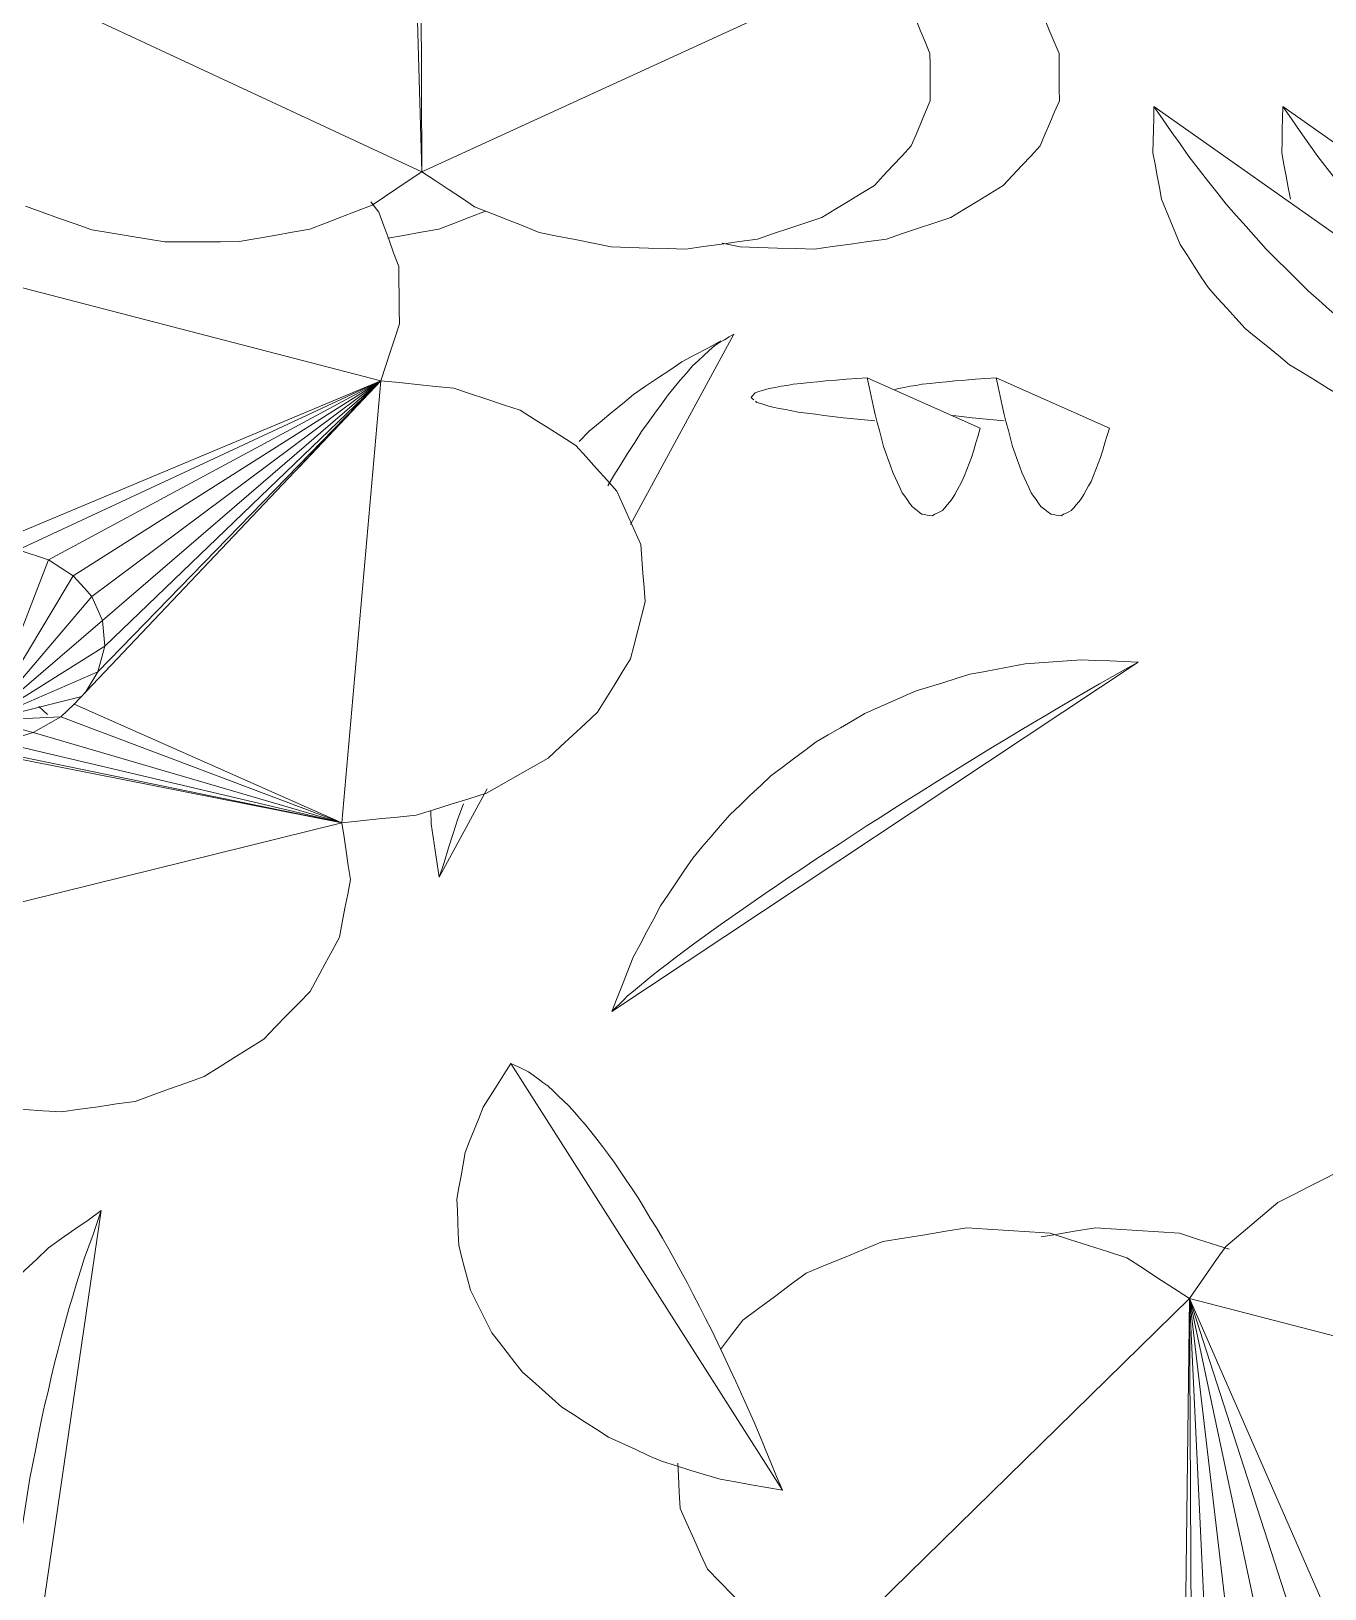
# Model space of a CAD drawing. Header units: metres. Extents: x 10.2 to 20.8, y -0.2 to 6.6.
# Drawn here: x 14.7161 to 14.8006, y 1.6823 to 1.784 of the extents above; entities that cross this region are included whole.
import ezdxf

# ---------------------------------------------------------------- set-up
doc = ezdxf.new("R2010")
doc.units = ezdxf.units.M
doc.layers.add('Importações nas famílias', color=250, linetype='Continuous', lineweight=5)
doc.layers.add('Vegetação', color=7, linetype='Continuous', lineweight=5)

# ---------------------------------------------------------------- blocks, each defined once
blk = doc.blocks.new('Planta_pergolado_12200 - plantas pergolado_skp_Component_17-V2992-Corte 3')
at = {"layer": 'Importações nas famílias'}
for p, q in [((14.76789, 1.67789), (14.79174, 1.70125)), ((14.79174, 1.70125), (14.79144, 1.67499)), ((14.79285, 1.67824), (14.79174, 1.70125)), ((14.79174, 1.70125), (14.7943, 1.67959)), ((14.79174, 1.70125), (14.79612, 1.68063)), ((14.79188, 1.67667), (14.79174, 1.70125)), ((14.8262, 1.69233), (14.79174, 1.70125)), ((14.80038, 1.6815), (14.79174, 1.70125)), ((14.79819, 1.68128), (14.79174, 1.70125))]:
    blk.add_line(p, q, dxfattribs=at)
at = {"layer": 'Importações nas famílias', "flags": 128}
for points in [[(14.79751, 1.70752), (14.79856, 1.70805), (14.7996, 1.70859), (14.80065, 1.70912), (14.80169, 1.70965)], [(14.79412, 1.70465), (14.79497, 1.70537), (14.79582, 1.70609), (14.79666, 1.7068), (14.79751, 1.70752)], [(14.77172, 1.70498), (14.77309, 1.7052), (14.77446, 1.70542), (14.77583, 1.70565), (14.7772, 1.70587)], [(14.7772, 1.70587), (14.77856, 1.70578), (14.77993, 1.70569), (14.7813, 1.7056), (14.78266, 1.70551)], [(14.78266, 1.70551), (14.78391, 1.70511), (14.78516, 1.70472), (14.7864, 1.70432), (14.78765, 1.70392)], [(14.76671, 1.70291), (14.76796, 1.70343), (14.76921, 1.70394), (14.77047, 1.70446), (14.77172, 1.70498)], [(14.79174, 1.70125), (14.79233, 1.7021), (14.79293, 1.70295), (14.79352, 1.7038), (14.79412, 1.70465)], [(14.78765, 1.70392), (14.78867, 1.70325), (14.78969, 1.70259), (14.79071, 1.70192), (14.79174, 1.70125)], [(14.76258, 1.69984), (14.76361, 1.70061), (14.76464, 1.70137), (14.76567, 1.70214), (14.76671, 1.70291)], [(14.76113, 1.69793), (14.76185, 1.69889), (14.76258, 1.69984)], [(14.75848, 1.68754), (14.75843, 1.6886), (14.75838, 1.68967), (14.75834, 1.69049)], [(14.76027, 1.68357), (14.75982, 1.68456), (14.75938, 1.68556), (14.75893, 1.68655), (14.75848, 1.68754)], [(14.7635, 1.68027), (14.76269, 1.68109), (14.76189, 1.68192), (14.76108, 1.68275), (14.76027, 1.68357)]]:
    blk.add_lwpolyline(points, dxfattribs=at)
blk = doc.blocks.new('Planta_pergolado_12200 - plantas pergolado_skp_Component_16-V2993-Corte 3')
blk.add_blockref('Planta_pergolado_12200 - plantas pergolado_skp_Component_17-V2992-Corte 3', (0, 0))
blk = doc.blocks.new('Planta_pergolado_12200 - plantas pergolado_skp_Component_17-V3001-Corte 3')
at = {"layer": 'Importações nas famílias'}
for p, q in [((14.81409, 1.71072), (14.81478, 1.71091)), ((14.83462, 1.69233), (14.82683, 1.69435)), ((14.8322, 1.69131), (14.83462, 1.69233)), ((14.83462, 1.69233), (14.83237, 1.69128)), ((14.83462, 1.69233), (14.83259, 1.69123)), ((14.83462, 1.69233), (14.83282, 1.69118)), ((14.83462, 1.69233), (14.83303, 1.69114)), ((14.83462, 1.69233), (14.83317, 1.69108)), ((14.83462, 1.69233), (14.83325, 1.69101)), ((14.83462, 1.69233), (14.8333, 1.69097)), ((14.83462, 1.69233), (14.83332, 1.69095)), ((14.83462, 1.69233), (14.83446, 1.69049)), ((14.80085, 1.67017), (14.80025, 1.67036)), ((14.80391, 1.67032), (14.80191, 1.67039)), ((14.82953, 1.66396), (14.82841, 1.66418)), ((14.82953, 1.66398), (14.82848, 1.66419)), ((14.82873, 1.66424), (14.82953, 1.66406)), ((14.82393, 1.66144), (14.82964, 1.66285)), ((14.80896, 1.64487), (14.8083, 1.64506))]:
    blk.add_line(p, q, dxfattribs=at)
at = {"layer": 'Importações nas famílias', "flags": 128}
for points in [[(14.81478, 1.71091), (14.816, 1.71099), (14.81721, 1.71106), (14.81842, 1.71113), (14.81963, 1.71121)], [(14.81963, 1.71121), (14.82081, 1.71104), (14.82198, 1.71086), (14.82316, 1.71069), (14.82433, 1.71052)], [(14.82433, 1.71052), (14.82539, 1.71011), (14.82644, 1.70971), (14.8275, 1.7093), (14.82855, 1.7089)], [(14.82855, 1.7089), (14.82942, 1.70829), (14.83029, 1.70767), (14.83115, 1.70706), (14.83202, 1.70645)], [(14.83202, 1.70645), (14.83263, 1.70567), (14.83325, 1.7049), (14.83387, 1.70412), (14.83448, 1.70334)], [(14.78207, 1.70529), (14.78288, 1.70542), (14.78425, 1.70565), (14.78562, 1.70587)], [(14.78562, 1.70587), (14.78699, 1.70578), (14.78835, 1.70569), (14.78972, 1.7056), (14.79109, 1.70551)], [(14.79109, 1.70551), (14.79233, 1.70511), (14.79358, 1.70472), (14.79433, 1.70448)], [(14.83448, 1.70334), (14.83481, 1.70246), (14.83513, 1.70157), (14.83546, 1.70068), (14.83579, 1.69979)], [(14.83579, 1.69979), (14.8358, 1.69885), (14.83581, 1.69791), (14.83582, 1.69697), (14.83583, 1.69603)], [(14.83583, 1.69603), (14.83553, 1.69511), (14.83523, 1.69418), (14.83493, 1.69325), (14.83462, 1.69233)], [(14.83462, 1.69233), (14.83581, 1.69221), (14.837, 1.69208), (14.83819, 1.69196), (14.83938, 1.69184)], [(14.83938, 1.69184), (14.84046, 1.69148), (14.84155, 1.69111), (14.84216, 1.69091)], [(14.84583, 1.68906), (14.84645, 1.68867), (14.84736, 1.6881)], [(14.84736, 1.6881), (14.84803, 1.68735), (14.8487, 1.6866), (14.84937, 1.68586), (14.85004, 1.68511)], [(14.85004, 1.68511), (14.85042, 1.68424), (14.85081, 1.68337)], [(14.84984, 1.67241), (14.8493, 1.67154), (14.84876, 1.67067)], [(14.84876, 1.67067), (14.84796, 1.66992), (14.84716, 1.66918), (14.84636, 1.66843), (14.84556, 1.66768)], [(14.84556, 1.66768), (14.84454, 1.66711), (14.84353, 1.66653), (14.84252, 1.66596), (14.84151, 1.66539)], [(14.84151, 1.66539), (14.84036, 1.66503), (14.83922, 1.66467), (14.83807, 1.66431), (14.83692, 1.66395)], [(14.83692, 1.66395), (14.83571, 1.66382), (14.8345, 1.6637), (14.83329, 1.66358), (14.83208, 1.66345)], [(14.83208, 1.66345), (14.83222, 1.66253), (14.83235, 1.6616), (14.83249, 1.66067), (14.83263, 1.65975)], [(14.83263, 1.65975), (14.83245, 1.65881), (14.83228, 1.65787), (14.8321, 1.65693), (14.83192, 1.65599)], [(14.81737, 1.64509), (14.81616, 1.64492), (14.81496, 1.64475), (14.81376, 1.64457)], [(14.81376, 1.64457), (14.81256, 1.64465), (14.81136, 1.64472), (14.81016, 1.6448), (14.80896, 1.64487)]]:
    blk.add_lwpolyline(points, dxfattribs=at)
blk = doc.blocks.new('Planta_pergolado_12200 - plantas pergolado_skp_Component_16-V3002-Corte 3')
blk.add_blockref('Planta_pergolado_12200 - plantas pergolado_skp_Component_17-V3001-Corte 3', (0, 0))
blk = doc.blocks.new('Planta_pergolado_12200 - plantas pergolado_skp_-V3050-Corte 3')
for name in ['Planta_pergolado_12200 - plantas pergolado_skp_Component_16-V2993-Corte 3', 'Planta_pergolado_12200 - plantas pergolado_skp_Component_16-V3002-Corte 3']:
    blk.add_blockref(name, (0, 0))
blk = doc.blocks.new('Planta_pergolado_12200 - plantas pergolado_skp_-V3106-Corte 3')
blk.add_blockref('Planta_pergolado_12200 - plantas pergolado_skp_-V3050-Corte 3', (0, 0))
blk = doc.blocks.new('Planta_pergolado_12200 - plantas pergolado_skp_Component_12-V2849-Corte 3')
at = {"layer": 'Importações nas famílias'}
blk.add_line((15.03116, 1.34339), (15.01342, 1.37126), dxfattribs=at)
at = {"layer": 'Importações nas famílias', "flags": 128}
for points in [[(15.01342, 1.37126), (15.01297, 1.37055), (15.01252, 1.36984), (15.01207, 1.36913), (15.01162, 1.36842)], [(15.01457, 1.37072), (15.01428, 1.37086), (15.014, 1.37099), (15.01371, 1.37113), (15.01342, 1.37126)], [(15.01584, 1.3698), (15.01552, 1.37003), (15.01521, 1.37026), (15.01489, 1.37049), (15.01457, 1.37072)], [(15.01721, 1.3685), (15.01686, 1.36882), (15.01652, 1.36915), (15.01618, 1.36947), (15.01584, 1.3698)], [(15.01162, 1.36842), (15.01133, 1.36767), (15.01103, 1.36693), (15.01073, 1.36619), (15.01044, 1.36544)], [(15.01865, 1.36683), (15.01829, 1.36725), (15.01793, 1.36766), (15.01757, 1.36808), (15.01721, 1.3685)], [(15.02017, 1.36482), (15.01979, 1.36532), (15.01941, 1.36583), (15.01903, 1.36633), (15.01865, 1.36683)], [(15.01044, 1.36544), (15.0103, 1.36468), (15.01017, 1.36393), (15.01003, 1.36317), (15.0099, 1.36241)], [(15.02173, 1.36249), (15.02134, 1.36307), (15.02095, 1.36365), (15.02056, 1.36424), (15.02017, 1.36482)], [(15.0099, 1.36241), (15.00993, 1.36166), (15.00996, 1.3609), (15.00999, 1.36015), (15.01002, 1.35939)], [(15.02332, 1.35986), (15.02293, 1.36052), (15.02253, 1.36117), (15.02213, 1.36183), (15.02173, 1.36249)], [(15.01002, 1.35939), (15.01021, 1.35866), (15.0104, 1.35792), (15.01059, 1.35719), (15.01078, 1.35645)], [(15.02493, 1.35696), (15.02453, 1.35769), (15.02413, 1.35841), (15.02373, 1.35913), (15.02332, 1.35986)], [(15.01078, 1.35645), (15.01113, 1.35576), (15.01148, 1.35506), (15.01183, 1.35437), (15.01218, 1.35367)], [(15.02654, 1.35383), (15.02614, 1.35461), (15.02574, 1.3554), (15.02533, 1.35618), (15.02493, 1.35696)], [(15.01218, 1.35367), (15.01269, 1.35303), (15.01319, 1.35239), (15.01369, 1.35174), (15.01419, 1.3511)], [(15.02812, 1.3505), (15.02773, 1.35133), (15.02733, 1.35217), (15.02693, 1.353), (15.02654, 1.35383)], [(15.01419, 1.3511), (15.01483, 1.35053), (15.01547, 1.34996), (15.01611, 1.34939), (15.01675, 1.34881)], [(15.02967, 1.34701), (15.02928, 1.34788), (15.02889, 1.34875), (15.02851, 1.34963), (15.02812, 1.3505)], [(15.01675, 1.34881), (15.01751, 1.34833), (15.01827, 1.34784), (15.01903, 1.34735), (15.0198, 1.34686)], [(15.03116, 1.34339), (15.03078, 1.34429), (15.03041, 1.3452), (15.03004, 1.3461), (15.02967, 1.34701)], [(15.0198, 1.34686), (15.02067, 1.34646), (15.02153, 1.34607), (15.0224, 1.34567), (15.02327, 1.34528)], [(15.02327, 1.34528), (15.02423, 1.34499), (15.02518, 1.34469), (15.02613, 1.3444), (15.02709, 1.34411)], [(15.02709, 1.34411), (15.0281, 1.34393), (15.02912, 1.34375), (15.03014, 1.34357), (15.03116, 1.34339)]]:
    blk.add_lwpolyline(points, dxfattribs=at)
blk = doc.blocks.new('Planta_pergolado_12200 - plantas pergolado_skp_Component_12-V2903-Corte 3')
at = {"layer": 'Importações nas famílias'}
blk.add_line((14.54281, 1.16516), (14.54664, 1.19122), dxfattribs=at)
at = {"layer": 'Importações nas famílias', "flags": 128}
for points in [[(14.54664, 1.19122), (14.54578, 1.19061), (14.54492, 1.19001), (14.54405, 1.1894), (14.54319, 1.18879)], [(14.54555, 1.18813), (14.54582, 1.1889), (14.5461, 1.18967), (14.54637, 1.19044), (14.54664, 1.19122)], [(14.54319, 1.18879), (14.54242, 1.18806), (14.54165, 1.18733), (14.54088, 1.1866), (14.54011, 1.18586)], [(14.54452, 1.1848), (14.54478, 1.18563), (14.54503, 1.18646), (14.54529, 1.1873), (14.54555, 1.18813)], [(14.54011, 1.18586), (14.53946, 1.18502), (14.5388, 1.18418), (14.53815, 1.18333), (14.53749, 1.18249)], [(14.54358, 1.18127), (14.54382, 1.18215), (14.54405, 1.18303), (14.54429, 1.18392), (14.54452, 1.1848)], [(14.53749, 1.18249), (14.53697, 1.18156), (14.53644, 1.18062), (14.53592, 1.17969), (14.53539, 1.17876)], [(14.54273, 1.17757), (14.54294, 1.17849), (14.54316, 1.17942), (14.54337, 1.18034), (14.54358, 1.18127)], [(14.53539, 1.17876), (14.53501, 1.17775), (14.53462, 1.17675), (14.53424, 1.17575), (14.53385, 1.17475)], [(14.54198, 1.17375), (14.54217, 1.1747), (14.54236, 1.17566), (14.54254, 1.17661), (14.54273, 1.17757)], [(14.53385, 1.17475), (14.53362, 1.1737), (14.53339, 1.17265), (14.53315, 1.17161), (14.53292, 1.17056)], [(14.54135, 1.16984), (14.54151, 1.17082), (14.54167, 1.1718), (14.54182, 1.17277), (14.54198, 1.17375)], [(14.53292, 1.17056), (14.53284, 1.16949), (14.53276, 1.16842), (14.53269, 1.16736), (14.53261, 1.16629)], [(14.54083, 1.1659), (14.54096, 1.16689), (14.54109, 1.16787), (14.54122, 1.16886), (14.54135, 1.16984)], [(14.53261, 1.16629), (14.53269, 1.16522), (14.53277, 1.16416), (14.53285, 1.1631), (14.53293, 1.16204)], [(14.54043, 1.16197), (14.54053, 1.16295), (14.54063, 1.16394), (14.54073, 1.16492), (14.54083, 1.1659)], [(14.54023, 1.15905), (14.5403, 1.16002), (14.54037, 1.161), (14.54043, 1.16197)]]:
    blk.add_lwpolyline(points, dxfattribs=at)
blk = doc.blocks.new('Planta_pergolado_12200 - plantas pergolado_skp_Component_12-V2828-Corte 3')
at = {"layer": 'Importações nas famílias'}
blk.add_line((15.06282, 1.26607), (15.02844, 1.24325), dxfattribs=at)
at = {"layer": 'Importações nas famílias', "flags": 128}
for points in [[(15.05543, 1.26595), (15.05453, 1.26578), (15.05362, 1.26561), (15.05272, 1.26544), (15.05182, 1.26527)], [(15.05911, 1.26622), (15.05819, 1.26615), (15.05727, 1.26608), (15.05635, 1.26602), (15.05543, 1.26595)], [(15.06282, 1.26607), (15.06189, 1.26611), (15.06096, 1.26615), (15.06004, 1.26618), (15.05911, 1.26622)], [(15.05946, 1.26416), (15.0603, 1.26464), (15.06114, 1.26512), (15.06198, 1.2656), (15.06282, 1.26607)], [(15.05182, 1.26527), (15.05094, 1.26499), (15.05007, 1.26472), (15.04919, 1.26445), (15.04832, 1.26418)], [(15.04832, 1.26418), (15.04748, 1.26381), (15.04664, 1.26344), (15.0458, 1.26307), (15.04496, 1.2627)], [(15.05592, 1.26208), (15.05681, 1.2626), (15.05769, 1.26312), (15.05858, 1.26364), (15.05946, 1.26416)], [(15.04496, 1.2627), (15.04417, 1.26224), (15.04338, 1.26177), (15.04258, 1.26131), (15.04179, 1.26085)], [(15.05229, 1.25989), (15.0532, 1.26044), (15.0541, 1.26098), (15.05501, 1.26153), (15.05592, 1.26208)], [(15.04179, 1.26085), (15.04105, 1.26029), (15.04032, 1.25974), (15.03958, 1.25919), (15.03884, 1.25864)], [(15.04864, 1.25762), (15.04955, 1.25819), (15.05046, 1.25875), (15.05137, 1.25932), (15.05229, 1.25989)], [(15.03884, 1.25864), (15.03817, 1.258), (15.03749, 1.25737), (15.03682, 1.25673), (15.03615, 1.2561)], [(15.04506, 1.25535), (15.04596, 1.25591), (15.04685, 1.25648), (15.04774, 1.25705), (15.04864, 1.25762)], [(15.03615, 1.2561), (15.03554, 1.25539), (15.03494, 1.25468), (15.03433, 1.25397), (15.03373, 1.25326)], [(15.04164, 1.25311), (15.0425, 1.25367), (15.04335, 1.25423), (15.04421, 1.25479), (15.04506, 1.25535)], [(15.03373, 1.25326), (15.0332, 1.25248), (15.03268, 1.2517), (15.03215, 1.25092), (15.03163, 1.25014)], [(15.03846, 1.25096), (15.03926, 1.2515), (15.04005, 1.25204), (15.04085, 1.25257), (15.04164, 1.25311)], [(15.03559, 1.24896), (15.03631, 1.24946), (15.03703, 1.24996), (15.03775, 1.25046), (15.03846, 1.25096)], [(15.03163, 1.25014), (15.03118, 1.24931), (15.03074, 1.24847), (15.0303, 1.24763), (15.02985, 1.24679)], [(15.0331, 1.24715), (15.03372, 1.2476), (15.03435, 1.24805), (15.03497, 1.24851), (15.03559, 1.24896)], [(15.02985, 1.24679), (15.0295, 1.24591), (15.02915, 1.24502), (15.02879, 1.24413), (15.02844, 1.24325)], [(15.03105, 1.24557), (15.03156, 1.24596), (15.03208, 1.24636), (15.03259, 1.24675), (15.0331, 1.24715)], [(15.02948, 1.24426), (15.02987, 1.24458), (15.03026, 1.24491), (15.03066, 1.24524), (15.03105, 1.24557)], [(15.02844, 1.24325), (15.0287, 1.2435), (15.02896, 1.24375), (15.02922, 1.244), (15.02948, 1.24426)]]:
    blk.add_lwpolyline(points, dxfattribs=at)
blk = doc.blocks.new('Planta_pergolado_12200 - plantas pergolado_skp_Component_12-V2719-Corte 3')
at = {"layer": 'Importações nas famílias', "flags": 128}
blk.add_lwpolyline([(14.7576, 0.77096), (14.75789, 0.7707), (14.75817, 0.77043)], dxfattribs=at)
blk = doc.blocks.new('Planta_pergolado_12200 - plantas pergolado_skp_Component_12-V2850-Corte 3')
at = {"layer": 'Importações nas famílias'}
for p, q in [((15.02799, 1.4189), (15.02124, 1.40646)), ((15.01854, 1.41255), (15.01789, 1.41188)), ((15.01976, 1.40899), (15.02015, 1.40967)), ((15.01188, 1.38921), (15.00875, 1.38344)), ((15.00819, 1.38778), (15.00822, 1.38691)), ((15.00996, 1.38724), (15.01032, 1.38822))]:
    blk.add_line(p, q, dxfattribs=at)
at = {"layer": 'Importações nas famílias', "flags": 128}
for points in [[(15.02714, 1.41845), (15.02629, 1.41799), (15.02544, 1.41754), (15.02459, 1.41708)], [(15.02529, 1.41683), (15.02566, 1.41716), (15.02602, 1.41749), (15.02638, 1.41783), (15.02674, 1.41816)], [(15.02674, 1.41816), (15.02705, 1.41835), (15.02737, 1.41853), (15.02768, 1.41872), (15.02799, 1.4189)], [(15.02459, 1.41708), (15.0238, 1.41655), (15.02301, 1.41602), (15.02222, 1.41549), (15.02143, 1.41495)], [(15.02369, 1.41494), (15.02409, 1.41541), (15.02449, 1.41588), (15.02489, 1.41635), (15.02529, 1.41683)], [(15.02143, 1.41495), (15.02071, 1.41435), (15.01998, 1.41375), (15.01926, 1.41315), (15.01854, 1.41255)], [(15.02196, 1.41253), (15.02239, 1.41313), (15.02282, 1.41373), (15.02326, 1.41433), (15.02369, 1.41494)], [(15.02015, 1.40967), (15.0206, 1.41039), (15.02105, 1.4111), (15.02151, 1.41182), (15.02196, 1.41253)], [(15.00822, 1.38691), (15.00836, 1.38604), (15.00849, 1.38518), (15.00862, 1.38431), (15.00875, 1.38344)], [(15.00875, 1.38344), (15.00906, 1.38439), (15.00936, 1.38534), (15.00966, 1.38629), (15.00996, 1.38724)]]:
    blk.add_lwpolyline(points, dxfattribs=at)
blk = doc.blocks.new('Planta_pergolado_12200 - plantas pergolado_skp_Component_17-V3320-Corte 3')
at = {"layer": 'Importações nas famílias'}
for p, q in [((14.73828, 1.77287), (14.73881, 1.77221)), ((14.6915, 1.7574), (14.70448, 1.77012)), ((14.70448, 1.77012), (14.70419, 1.74386)), ((14.7056, 1.74711), (14.70448, 1.77012)), ((14.70448, 1.77012), (14.70705, 1.74846)), ((14.70448, 1.77012), (14.70887, 1.74949)), ((14.70462, 1.74554), (14.70448, 1.77012)), ((14.73895, 1.76119), (14.70448, 1.77012)), ((14.71312, 1.75037), (14.70448, 1.77012)), ((14.71094, 1.75014), (14.70448, 1.77012)), ((14.71312, 1.75037), (14.73895, 1.76119)), ((14.73895, 1.76119), (14.71527, 1.75014)), ((14.73895, 1.76119), (14.71723, 1.74949)), ((14.73895, 1.76119), (14.71886, 1.74846)), ((14.73895, 1.76119), (14.71892, 1.74006)), ((14.73895, 1.76119), (14.72007, 1.74711)), ((14.73895, 1.76119), (14.72047, 1.74217)), ((14.73895, 1.76119), (14.72077, 1.74554)), ((14.73895, 1.76119), (14.72091, 1.74386)), ((14.73895, 1.76119), (14.73362, 1.75555)), ((14.73895, 1.76119), (14.7364, 1.73232)), ((14.71052, 1.75001), (14.70887, 1.74949)), ((14.71052, 1.75001), (14.71094, 1.75014)), ((14.71094, 1.75014), (14.71312, 1.75037)), ((14.71094, 1.75014), (14.71319, 1.73902)), ((14.71319, 1.73902), (14.71312, 1.75037)), ((14.71312, 1.75037), (14.71527, 1.75014)), ((14.71319, 1.73902), (14.71527, 1.75014)), ((14.71527, 1.75014), (14.71723, 1.74949)), ((14.70887, 1.74949), (14.70705, 1.74846)), ((14.71319, 1.73902), (14.70887, 1.74949)), ((14.71319, 1.73902), (14.71723, 1.74949)), ((14.71723, 1.74949), (14.71886, 1.74846)), ((14.70705, 1.74846), (14.7056, 1.74711)), ((14.71319, 1.73902), (14.70705, 1.74846)), ((14.71886, 1.74846), (14.71319, 1.73902)), ((14.71886, 1.74846), (14.71959, 1.74765)), ((14.7056, 1.74711), (14.70462, 1.74554)), ((14.71319, 1.73902), (14.7056, 1.74711)), ((14.71319, 1.73902), (14.72007, 1.74711)), ((14.71959, 1.74765), (14.72007, 1.74711)), ((14.72007, 1.74711), (14.72077, 1.74554)), ((14.70419, 1.74386), (14.6872, 1.74595)), ((14.70944, 1.7377), (14.68634, 1.74496)), ((14.70623, 1.73925), (14.68645, 1.74505)), ((14.70502, 1.7406), (14.68668, 1.74523)), ((14.70433, 1.74217), (14.68708, 1.74551)), ((14.70462, 1.74554), (14.70419, 1.74386)), ((14.71319, 1.73902), (14.70462, 1.74554)), ((14.72077, 1.74554), (14.71319, 1.73902)), ((14.72077, 1.74554), (14.72091, 1.74386)), ((14.71319, 1.73902), (14.70419, 1.74386)), ((14.70433, 1.74217), (14.70419, 1.74386)), ((14.72091, 1.74386), (14.71319, 1.73902)), ((14.72091, 1.74386), (14.72047, 1.74217)), ((14.71319, 1.73902), (14.70433, 1.74217)), ((14.70502, 1.7406), (14.70433, 1.74217)), ((14.71319, 1.73902), (14.72047, 1.74217)), ((14.72047, 1.74217), (14.71963, 1.74081)), ((14.71319, 1.73902), (14.70502, 1.7406)), ((14.70623, 1.73925), (14.70502, 1.7406)), ((14.71941, 1.74058), (14.71319, 1.73902)), ((14.71892, 1.74006), (14.71805, 1.73925)), ((14.71892, 1.74006), (14.7364, 1.73232)), ((14.71319, 1.73902), (14.70623, 1.73925)), ((14.70787, 1.73822), (14.70623, 1.73925)), ((14.71319, 1.73902), (14.70787, 1.73822)), ((14.71319, 1.73902), (14.70983, 1.73757)), ((14.71319, 1.73902), (14.71197, 1.73735)), ((14.71319, 1.73902), (14.71805, 1.73925)), ((14.71319, 1.73902), (14.71416, 1.73757)), ((14.71319, 1.73902), (14.71623, 1.73822)), ((14.71805, 1.73925), (14.71623, 1.73822)), ((14.71805, 1.73925), (14.7364, 1.73232)), ((14.70036, 1.7234), (14.70944, 1.7377)), ((14.70944, 1.7377), (14.70787, 1.73822)), ((14.70983, 1.73757), (14.70944, 1.7377)), ((14.71623, 1.73822), (14.71416, 1.73757)), ((14.71623, 1.73822), (14.7364, 1.73232)), ((14.70983, 1.73757), (14.70036, 1.7234)), ((14.71197, 1.73735), (14.70983, 1.73757)), ((14.7364, 1.73232), (14.70983, 1.73757)), ((14.71416, 1.73757), (14.71197, 1.73735)), ((14.7364, 1.73232), (14.71197, 1.73735)), ((14.71416, 1.73757), (14.7364, 1.73232)), ((14.69312, 1.73197), (14.70036, 1.7234)), ((14.70036, 1.7234), (14.7364, 1.73232))]:
    blk.add_line(p, q, dxfattribs=at)
at = {"layer": 'Importações nas famílias', "flags": 128}
for points in [[(14.70687, 1.77352), (14.70771, 1.77423), (14.70856, 1.77495), (14.70941, 1.77567), (14.71026, 1.77638)], [(14.69268, 1.77455), (14.69404, 1.77446), (14.69541, 1.77437)], [(14.69541, 1.77437), (14.69666, 1.77398), (14.6979, 1.77358), (14.69915, 1.77318), (14.7004, 1.77279)], [(14.70448, 1.77012), (14.70508, 1.77097), (14.70567, 1.77182), (14.70627, 1.77267), (14.70687, 1.77352)], [(14.7004, 1.77279), (14.70142, 1.77212), (14.70244, 1.77145), (14.70346, 1.77078), (14.70448, 1.77012)], [(14.73881, 1.77221), (14.73913, 1.77132), (14.73946, 1.77043), (14.73978, 1.76955), (14.74011, 1.76866)], [(14.74011, 1.76866), (14.74012, 1.76772), (14.74013, 1.76678), (14.74014, 1.76584), (14.74016, 1.7649)], [(14.74016, 1.7649), (14.73985, 1.76397), (14.73955, 1.76305), (14.73925, 1.76212), (14.73895, 1.76119)], [(14.73895, 1.76119), (14.74014, 1.76107), (14.74132, 1.76095), (14.74251, 1.76082), (14.7437, 1.7607)], [(14.7437, 1.7607), (14.74479, 1.76034), (14.74587, 1.75998), (14.74696, 1.75962), (14.74804, 1.75926)], [(14.74804, 1.75926), (14.74895, 1.75869), (14.74986, 1.75811), (14.75077, 1.75754), (14.75168, 1.75697)], [(14.75168, 1.75697), (14.75235, 1.75622), (14.75302, 1.75547), (14.75369, 1.75472), (14.75436, 1.75398)], [(14.75436, 1.75398), (14.75475, 1.7531), (14.75513, 1.75223), (14.75552, 1.75136), (14.75591, 1.75049)], [(14.75591, 1.75049), (14.75598, 1.74956), (14.75606, 1.74863), (14.75613, 1.74769), (14.75621, 1.74676)], [(14.75621, 1.74676), (14.75597, 1.74582), (14.75573, 1.74489), (14.75549, 1.74395), (14.75525, 1.74302)], [(14.75525, 1.74302), (14.75471, 1.74215), (14.75417, 1.74128), (14.75363, 1.74041), (14.75309, 1.73954)], [(14.75309, 1.73954), (14.75229, 1.73879), (14.75148, 1.73804), (14.75068, 1.7373), (14.74988, 1.73655)], [(14.74988, 1.73655), (14.74887, 1.73597), (14.74786, 1.7354), (14.74685, 1.73483), (14.74584, 1.73425)], [(14.67193, 1.73357), (14.67205, 1.73451), (14.67216, 1.73545)], [(14.67274, 1.7299), (14.67254, 1.73082), (14.67234, 1.73174), (14.67213, 1.73265), (14.67193, 1.73357)], [(14.74584, 1.73425), (14.74469, 1.73389), (14.74354, 1.73353), (14.74239, 1.73317), (14.74124, 1.73281)], [(14.74124, 1.73281), (14.74003, 1.73269), (14.73882, 1.73257), (14.73761, 1.73244), (14.7364, 1.73232)], [(14.7364, 1.73232), (14.73654, 1.73139), (14.73668, 1.73047), (14.73682, 1.72954), (14.73696, 1.72861)], [(14.67476, 1.72659), (14.67425, 1.72742), (14.67375, 1.72825), (14.67324, 1.72907), (14.67274, 1.7299)], [(14.73696, 1.72861), (14.73678, 1.72767), (14.7366, 1.72674), (14.73642, 1.7258), (14.73624, 1.72486)], [(14.67784, 1.72386), (14.67707, 1.72454), (14.6763, 1.72522), (14.67553, 1.72591), (14.67476, 1.72659)], [(14.73624, 1.72486), (14.73576, 1.72397), (14.73528, 1.72308), (14.7348, 1.72219), (14.73432, 1.7213)], [(14.6818, 1.72189), (14.68081, 1.72238), (14.67982, 1.72287), (14.67883, 1.72336), (14.67784, 1.72386)], [(14.70036, 1.7234), (14.69926, 1.72295), (14.69816, 1.7225)], [(14.70214, 1.72), (14.7017, 1.72085), (14.70125, 1.7217), (14.70081, 1.72255), (14.70036, 1.7234)], [(14.68634, 1.72082), (14.6852, 1.72108), (14.68407, 1.72135), (14.68293, 1.72162), (14.6818, 1.72189)], [(14.69117, 1.72072), (14.68996, 1.72074), (14.68875, 1.72077), (14.68755, 1.72079), (14.68634, 1.72082)], [(14.73432, 1.7213), (14.73356, 1.72053), (14.73281, 1.71975), (14.73205, 1.71897), (14.7313, 1.7182)], [(14.70503, 1.71713), (14.70431, 1.71785), (14.70359, 1.71856), (14.70287, 1.71928), (14.70214, 1.72)], [(14.7313, 1.7182), (14.73033, 1.71759), (14.72935, 1.71697), (14.72838, 1.71636), (14.72741, 1.71575)], [(14.70883, 1.71499), (14.70788, 1.71553), (14.70693, 1.71606), (14.70598, 1.7166), (14.70503, 1.71713)], [(14.72741, 1.71575), (14.72628, 1.71534), (14.72515, 1.71494), (14.72402, 1.71453), (14.7229, 1.71413)], [(14.71328, 1.71374), (14.71217, 1.71405), (14.71106, 1.71437), (14.70994, 1.71468), (14.70883, 1.71499)], [(14.71808, 1.71344), (14.71688, 1.71351), (14.71568, 1.71359), (14.71448, 1.71366), (14.71328, 1.71374)], [(14.7229, 1.71413), (14.72169, 1.71396), (14.72049, 1.71378), (14.71928, 1.71361), (14.71808, 1.71344)]]:
    blk.add_lwpolyline(points, dxfattribs=at)
blk = doc.blocks.new('Planta_pergolado_12200 - plantas pergolado_skp_Component_16-V3321-Corte 3')
for name, p in [('Planta_pergolado_12200 - plantas pergolado_skp_Component_17-V3320-Corte 3', (0, 0)), ('Planta_pergolado_12200 - plantas pergolado_skp_Component_12-V2850-Corte 3', (-0.26599, 0.34534)), ('Planta_pergolado_12200 - plantas pergolado_skp_Component_12-V2828-Corte 3', (-0.27442, 0.47675)), ('Planta_pergolado_12200 - plantas pergolado_skp_Component_12-V2719-Corte 3', (-0.041, 0.96896)), ('Planta_pergolado_12200 - plantas pergolado_skp_Component_12-V2849-Corte 3', (-0.26599, 0.34534)), ('Planta_pergolado_12200 - plantas pergolado_skp_Component_12-V2903-Corte 3', (0.17405, 0.51577))]:
    blk.add_blockref(name, p)
blk = doc.blocks.new('Planta_pergolado_12200 - plantas pergolado_skp_-V3374-Corte 3')
blk.add_blockref('Planta_pergolado_12200 - plantas pergolado_skp_Component_16-V3321-Corte 3', (0, 0))
blk = doc.blocks.new('Planta_pergolado_12200 - plantas pergolado_skp_-V3437-Corte 3')
blk.add_blockref('Planta_pergolado_12200 - plantas pergolado_skp_-V3374-Corte 3', (0, 0))
blk = doc.blocks.new('Planta_pergolado_12200 - plantas pergolado_skp_Component_12-V3664-Corte 3')
at = {"layer": 'Importações nas famílias'}
blk.add_line((15.09183, 2.07148), (15.05915, 2.09459), dxfattribs=at)
at = {"layer": 'Importações nas famílias', "flags": 128}
for points in [[(15.05915, 2.09459), (15.05913, 2.09383), (15.05911, 2.09307), (15.05909, 2.09232), (15.05907, 2.09156)], [(15.06142, 2.09132), (15.06085, 2.09214), (15.06028, 2.09295), (15.05971, 2.09377), (15.05915, 2.09459)], [(15.05907, 2.09156), (15.05922, 2.09081), (15.05936, 2.09005), (15.0595, 2.08929), (15.05965, 2.08853)], [(15.06387, 2.08821), (15.06326, 2.08899), (15.06264, 2.08976), (15.06203, 2.09054), (15.06142, 2.09132)], [(15.05965, 2.08853), (15.05995, 2.08779), (15.06026, 2.08705), (15.06056, 2.08631), (15.06087, 2.08556)], [(15.06648, 2.08527), (15.06582, 2.08601), (15.06517, 2.08674), (15.06452, 2.08747), (15.06387, 2.08821)], [(15.06087, 2.08556), (15.06133, 2.08485), (15.06178, 2.08415), (15.06224, 2.08344), (15.0627, 2.08273)], [(15.06921, 2.08255), (15.06853, 2.08323), (15.06784, 2.08391), (15.06716, 2.08459), (15.06648, 2.08527)], [(15.0627, 2.08273), (15.0633, 2.08207), (15.0639, 2.08141), (15.0645, 2.08075), (15.0651, 2.08009)], [(15.07204, 2.08008), (15.07133, 2.08069), (15.07062, 2.08131), (15.06992, 2.08193), (15.06921, 2.08255)], [(15.0651, 2.08009), (15.06583, 2.0795), (15.06656, 2.0789), (15.06729, 2.07831), (15.06801, 2.07772)], [(15.07493, 2.07787), (15.07421, 2.07842), (15.07348, 2.07897), (15.07276, 2.07952), (15.07204, 2.08008)], [(15.06801, 2.07772), (15.06885, 2.0772), (15.06969, 2.07669), (15.07053, 2.07617), (15.07137, 2.07566)], [(15.07785, 2.07596), (15.07712, 2.07644), (15.07639, 2.07692), (15.07566, 2.07739), (15.07493, 2.07787)], [(15.07137, 2.07566), (15.07231, 2.07523), (15.07324, 2.07481), (15.07417, 2.07439), (15.0751, 2.07396)], [(15.08078, 2.07437), (15.08005, 2.07477), (15.07932, 2.07517), (15.07858, 2.07557), (15.07785, 2.07596)], [(15.08367, 2.07312), (15.08295, 2.07343), (15.08222, 2.07375), (15.0815, 2.07406), (15.08078, 2.07437)], [(15.0751, 2.07396), (15.0761, 2.07364), (15.0771, 2.07332), (15.0781, 2.07299), (15.0791, 2.07267)], [(15.0791, 2.07267), (15.08015, 2.07246), (15.0812, 2.07224), (15.08224, 2.07203), (15.08329, 2.07182)], [(15.08649, 2.07221), (15.08579, 2.07244), (15.08508, 2.07266), (15.08437, 2.07289), (15.08367, 2.07312)], [(15.08329, 2.07182), (15.08436, 2.07172), (15.08543, 2.07162), (15.0865, 2.07152), (15.08757, 2.07142)], [(15.08922, 2.07166), (15.08854, 2.0718), (15.08786, 2.07194), (15.08718, 2.07207), (15.08649, 2.07221)], [(15.08757, 2.07142), (15.08863, 2.07143), (15.0897, 2.07145), (15.09076, 2.07147), (15.09183, 2.07148)], [(15.09183, 2.07148), (15.09118, 2.07153), (15.09052, 2.07157), (15.08987, 2.07162), (15.08922, 2.07166)]]:
    blk.add_lwpolyline(points, dxfattribs=at)
blk = doc.blocks.new('Planta_pergolado_12200 - plantas pergolado_skp_Component_12-V3571-Corte 3')
at = {"layer": 'Importações nas famílias'}
for p, q in [((14.59935, 2.03457), (14.59196, 2.03786)), ((14.58467, 2.03633), (14.58476, 2.03625))]:
    blk.add_line(p, q, dxfattribs=at)
at = {"layer": 'Importações nas famílias', "flags": 128}
for points in [[(14.59196, 2.03786), (14.59129, 2.03781), (14.59061, 2.03776), (14.58994, 2.03771), (14.58927, 2.03766)], [(14.59248, 2.03545), (14.59235, 2.03605), (14.59222, 2.03666), (14.59209, 2.03726), (14.59196, 2.03786)], [(14.58465, 2.03687), (14.58458, 2.0368), (14.58451, 2.03672), (14.58444, 2.03664), (14.58438, 2.03657)], [(14.58557, 2.03716), (14.58534, 2.03709), (14.58511, 2.03702), (14.58488, 2.03695), (14.58465, 2.03687)], [(14.58712, 2.03743), (14.58674, 2.03736), (14.58635, 2.0373), (14.58596, 2.03723), (14.58557, 2.03716)], [(14.58927, 2.03766), (14.58873, 2.0376), (14.5882, 2.03755), (14.58766, 2.03749), (14.58712, 2.03743)], [(14.58438, 2.03657), (14.58447, 2.03649), (14.58457, 2.03641)], [(14.58476, 2.03625), (14.58502, 2.03617), (14.58528, 2.03609), (14.58554, 2.03601), (14.5858, 2.03594)], [(14.5858, 2.03594), (14.58621, 2.03586), (14.58663, 2.03578), (14.58704, 2.0357), (14.58745, 2.03562)], [(14.58745, 2.03562), (14.58802, 2.03555), (14.58858, 2.03547), (14.58914, 2.0354), (14.5897, 2.03532)], [(14.5897, 2.03532), (14.59039, 2.03525), (14.59109, 2.03518), (14.59178, 2.03511), (14.59247, 2.03504)], [(14.59303, 2.03337), (14.59289, 2.03389), (14.59276, 2.03441), (14.59262, 2.03493), (14.59248, 2.03545)], [(14.59935, 2.03457), (14.59921, 2.03409), (14.59906, 2.03361), (14.59892, 2.03312), (14.59877, 2.03264)], [(14.59363, 2.03167), (14.59348, 2.0321), (14.59333, 2.03252), (14.59318, 2.03295), (14.59303, 2.03337)], [(14.59877, 2.03264), (14.59862, 2.03226), (14.59846, 2.03187), (14.59831, 2.03148), (14.59815, 2.03109)], [(14.59425, 2.03035), (14.59409, 2.03068), (14.59394, 2.03101), (14.59378, 2.03134), (14.59363, 2.03167)], [(14.59815, 2.03109), (14.598, 2.0308), (14.59784, 2.03051), (14.59768, 2.03023), (14.59752, 2.02994)], [(14.59489, 2.02944), (14.59473, 2.02967), (14.59457, 2.0299), (14.59441, 2.03012), (14.59425, 2.03035)], [(14.59752, 2.02994), (14.59735, 2.02975), (14.59719, 2.02956), (14.59703, 2.02937), (14.59687, 2.02919)], [(14.59554, 2.02894), (14.59538, 2.02906), (14.59522, 2.02919), (14.59505, 2.02931), (14.59489, 2.02944)], [(14.5962, 2.02885), (14.59604, 2.02887), (14.59587, 2.02889), (14.59571, 2.02892), (14.59554, 2.02894)], [(14.59687, 2.02919), (14.5967, 2.0291), (14.59653, 2.02902), (14.59637, 2.02894), (14.5962, 2.02885)]]:
    blk.add_lwpolyline(points, dxfattribs=at)
blk = doc.blocks.new('Planta_pergolado_12200 - plantas pergolado_skp_Component_17-V3773-Corte 3')
at = {"layer": 'Importações nas famílias'}
for p, q in [((14.74161, 1.77484), (14.74111, 1.79323)), ((14.74155, 1.7932), (14.74161, 1.77484)), ((14.71083, 1.78919), (14.74161, 1.77484)), ((14.74161, 1.77484), (14.77108, 1.78835))]:
    blk.add_line(p, q, dxfattribs=at)
at = {"layer": 'Importações nas famílias', "flags": 128}
for points in [[(14.77353, 1.7856), (14.77385, 1.78484), (14.77417, 1.78409), (14.77448, 1.78333), (14.7748, 1.78257)], [(14.7748, 1.78257), (14.77481, 1.7818), (14.77481, 1.78103), (14.77482, 1.78026), (14.77482, 1.77948)], [(14.77482, 1.77948), (14.77451, 1.77875), (14.7742, 1.77801), (14.77389, 1.77727), (14.77358, 1.77654)], [(14.77358, 1.77654), (14.77298, 1.77589), (14.77237, 1.77524), (14.77177, 1.77459), (14.77117, 1.77394)], [(14.74161, 1.77484), (14.7408, 1.7743), (14.73999, 1.77375), (14.73918, 1.7732), (14.73837, 1.77265)], [(14.74506, 1.77255), (14.7442, 1.77313), (14.74334, 1.7737), (14.74248, 1.77427), (14.74161, 1.77484)], [(14.77117, 1.77394), (14.77031, 1.77342), (14.76945, 1.7729), (14.7686, 1.77238), (14.76774, 1.77186)], [(14.72007, 1.77105), (14.71899, 1.77144), (14.7179, 1.77182), (14.71682, 1.77221), (14.71573, 1.77259)], [(14.73837, 1.77265), (14.73736, 1.77226), (14.73634, 1.77187), (14.73532, 1.77148), (14.73431, 1.77109)], [(14.74928, 1.77088), (14.74823, 1.7713), (14.74717, 1.77172), (14.74612, 1.77214), (14.74506, 1.77255)], [(14.76774, 1.77186), (14.76669, 1.7715), (14.76564, 1.77115), (14.76459, 1.7708), (14.76354, 1.77044)], [(14.72483, 1.77027), (14.72364, 1.77046), (14.72245, 1.77066), (14.72126, 1.77086), (14.72007, 1.77105)], [(14.72969, 1.77028), (14.72847, 1.77027), (14.72726, 1.77027), (14.72605, 1.77027), (14.72483, 1.77027)], [(14.73431, 1.77109), (14.73315, 1.77089), (14.732, 1.77068), (14.73084, 1.77048), (14.72969, 1.77028)], [(14.75399, 1.76994), (14.75281, 1.77017), (14.75163, 1.77041), (14.75046, 1.77064), (14.74928, 1.77088)], [(14.76354, 1.77044), (14.76237, 1.77028), (14.76119, 1.77011), (14.76002, 1.76995), (14.75885, 1.76979)], [(14.75885, 1.76979), (14.75763, 1.76982), (14.75642, 1.76986), (14.7552, 1.7699), (14.75399, 1.76994)]]:
    blk.add_lwpolyline(points, dxfattribs=at)
blk = doc.blocks.new('Planta_pergolado_12200 - plantas pergolado_skp_Component_16-V3774-Corte 3')
for name, p in [('Planta_pergolado_12200 - plantas pergolado_skp_Component_17-V3773-Corte 3', (0, 0)), ('Planta_pergolado_12200 - plantas pergolado_skp_Component_12-V3664-Corte 3', (-0.26972, -0.31548)), ('Planta_pergolado_12200 - plantas pergolado_skp_Component_12-V3571-Corte 3', (0.17874, -0.27647))]:
    blk.add_blockref(name, p)
blk = doc.blocks.new('Planta_pergolado_12200 - plantas pergolado_skp_Component_12-V3807-Corte 3')
at = {"layer": 'Importações nas famílias'}
for p, q in [((14.80607, 1.77329), (14.79785, 1.7791)), ((14.82479, 1.76005), (14.81619, 1.76613)), ((14.82199, 1.75633), (14.82306, 1.75623))]:
    blk.add_line(p, q, dxfattribs=at)
at = {"layer": 'Importações nas famílias', "flags": 128}
for points in [[(14.79785, 1.7791), (14.79783, 1.77835), (14.79781, 1.77759), (14.79779, 1.77684), (14.79777, 1.77608)], [(14.80012, 1.77584), (14.79955, 1.77666), (14.79898, 1.77747), (14.79841, 1.77829), (14.79785, 1.7791)], [(14.79777, 1.77608), (14.79791, 1.77532), (14.79806, 1.77456), (14.7982, 1.77381), (14.79835, 1.77305)], [(14.80257, 1.77272), (14.80195, 1.7735), (14.80134, 1.77428), (14.80073, 1.77506), (14.80012, 1.77584)], [(14.80517, 1.76979), (14.80452, 1.77052), (14.80387, 1.77126), (14.80322, 1.77199), (14.80257, 1.77272)], [(14.80791, 1.76707), (14.80722, 1.76775), (14.80654, 1.76843), (14.80586, 1.76911), (14.80517, 1.76979)], [(14.81074, 1.76459), (14.81003, 1.76521), (14.80932, 1.76583), (14.80861, 1.76645), (14.80791, 1.76707)], [(14.81363, 1.76239), (14.8129, 1.76294), (14.81218, 1.76349), (14.81146, 1.76404), (14.81074, 1.76459)], [(14.81655, 1.76048), (14.81582, 1.76096), (14.81509, 1.76143), (14.81436, 1.76191), (14.81363, 1.76239)], [(14.81948, 1.75889), (14.81874, 1.75929), (14.81801, 1.75969), (14.81728, 1.76008), (14.81655, 1.76048)], [(14.82237, 1.75763), (14.82164, 1.75795), (14.82092, 1.75826), (14.8202, 1.75858), (14.81948, 1.75889)], [(14.82374, 1.75719), (14.82307, 1.75741), (14.82237, 1.75763)]]:
    blk.add_lwpolyline(points, dxfattribs=at)
blk = doc.blocks.new('Planta_pergolado_12200 - plantas pergolado_skp_Component_12-V3610-Corte 3')
at = {"layer": 'Importações nas famílias'}
for p, q in [((14.60778, 2.03457), (14.60038, 2.03786)), ((14.594, 2.03716), (14.59376, 2.03709)), ((14.59756, 2.0354), (14.59812, 2.03532))]:
    blk.add_line(p, q, dxfattribs=at)
at = {"layer": 'Importações nas famílias', "flags": 128}
for points in [[(14.60038, 2.03786), (14.59971, 2.03781), (14.59904, 2.03776), (14.59837, 2.03771), (14.59769, 2.03766)], [(14.6009, 2.03545), (14.60077, 2.03605), (14.60064, 2.03666), (14.60051, 2.03726), (14.60038, 2.03786)], [(14.59555, 2.03743), (14.59516, 2.03736), (14.59477, 2.0373), (14.59438, 2.03723), (14.594, 2.03716)], [(14.59769, 2.03766), (14.59716, 2.0376), (14.59662, 2.03755), (14.59608, 2.03749), (14.59555, 2.03743)], [(14.59812, 2.03532), (14.59882, 2.03525), (14.59951, 2.03518), (14.6002, 2.03511), (14.6009, 2.03504)], [(14.60146, 2.03337), (14.60132, 2.03389), (14.60118, 2.03441), (14.60104, 2.03493), (14.6009, 2.03545)], [(14.60778, 2.03457), (14.60763, 2.03409), (14.60748, 2.03361), (14.60734, 2.03312), (14.60719, 2.03264)], [(14.60205, 2.03167), (14.6019, 2.0321), (14.60175, 2.03252), (14.60161, 2.03295), (14.60146, 2.03337)], [(14.60719, 2.03264), (14.60704, 2.03226), (14.60689, 2.03187), (14.60673, 2.03148), (14.60658, 2.03109)], [(14.60267, 2.03035), (14.60252, 2.03068), (14.60236, 2.03101), (14.60221, 2.03134), (14.60205, 2.03167)], [(14.60658, 2.03109), (14.60642, 2.0308), (14.60626, 2.03051), (14.6061, 2.03023), (14.60594, 2.02994)], [(14.60331, 2.02944), (14.60315, 2.02967), (14.60299, 2.0299), (14.60283, 2.03012), (14.60267, 2.03035)], [(14.60594, 2.02994), (14.60578, 2.02975), (14.60561, 2.02956), (14.60545, 2.02937), (14.60529, 2.02919)], [(14.60397, 2.02894), (14.6038, 2.02906), (14.60364, 2.02919), (14.60348, 2.02931), (14.60331, 2.02944)], [(14.60463, 2.02885), (14.60446, 2.02887), (14.6043, 2.02889), (14.60413, 2.02892), (14.60397, 2.02894)], [(14.60529, 2.02919), (14.60512, 2.0291), (14.60496, 2.02902), (14.60479, 2.02894), (14.60463, 2.02885)]]:
    blk.add_lwpolyline(points, dxfattribs=at)
blk = doc.blocks.new('Planta_pergolado_12200 - plantas pergolado_skp_Component_17-V3810-Corte 3')
at = {"layer": 'Importações nas famílias'}
for p, q in [((14.75609, 1.82172), (14.75715, 1.82143)), ((14.7597, 1.81114), (14.75848, 1.81116)), ((14.78431, 1.80874), (14.78526, 1.80832)), ((14.74114, 1.7977), (14.74138, 1.797)), ((14.77796, 1.79114), (14.7795, 1.78835)), ((14.77483, 1.78963), (14.7795, 1.78835)), ((14.77523, 1.78979), (14.7795, 1.78835)), ((14.77546, 1.78988), (14.7795, 1.78835)), ((14.7795, 1.78835), (14.77393, 1.78926)), ((14.7795, 1.78835), (14.77413, 1.78934)), ((14.77444, 1.78947), (14.7795, 1.78835)), ((14.77326, 1.78549), (14.7795, 1.78835)), ((14.76241, 1.76994), (14.76123, 1.77017))]:
    blk.add_line(p, q, dxfattribs=at)
at = {"layer": 'Importações nas famílias', "flags": 128}
for points in [[(14.74296, 1.82281), (14.74416, 1.8229), (14.74536, 1.82298), (14.74656, 1.82307)], [(14.75715, 1.82143), (14.75813, 1.82095), (14.75912, 1.82046), (14.7601, 1.81998), (14.76109, 1.8195)], [(14.76109, 1.8195), (14.76186, 1.81887), (14.76263, 1.81825), (14.7634, 1.81762), (14.76416, 1.817)], [(14.76416, 1.817), (14.76466, 1.81628), (14.76516, 1.81556), (14.76566, 1.81484), (14.76616, 1.81412)], [(14.76616, 1.81412), (14.76635, 1.81335), (14.76655, 1.81258), (14.76674, 1.81181), (14.7669, 1.8112)], [(14.71694, 1.8129), (14.71757, 1.81299), (14.71891, 1.81317)], [(14.71891, 1.81317), (14.7203, 1.8131), (14.72151, 1.81303)], [(14.77655, 1.81123), (14.7777, 1.81095), (14.77886, 1.81068), (14.78002, 1.81041), (14.78118, 1.81013)], [(14.78118, 1.81013), (14.7822, 1.80968), (14.78322, 1.80923), (14.78424, 1.80877)], [(14.78526, 1.80832), (14.78608, 1.80772), (14.7869, 1.80712)], [(14.79178, 1.80005), (14.79172, 1.79928), (14.79166, 1.79851), (14.79161, 1.79774), (14.79155, 1.79698)], [(14.79155, 1.79698), (14.79118, 1.79625), (14.7908, 1.79553), (14.79043, 1.79481), (14.79006, 1.79408)], [(14.79006, 1.79408), (14.7894, 1.79346), (14.78875, 1.79283), (14.78809, 1.7922), (14.78743, 1.79157)], [(14.78743, 1.79157), (14.78653, 1.79108), (14.78563, 1.7906), (14.78473, 1.79011), (14.78383, 1.78962)], [(14.78383, 1.78962), (14.78275, 1.7893), (14.78167, 1.78898), (14.78058, 1.78866), (14.7795, 1.78835)], [(14.7795, 1.78835), (14.78012, 1.78766), (14.78073, 1.78697), (14.78134, 1.78628), (14.78195, 1.7856)], [(14.78195, 1.7856), (14.78227, 1.78484), (14.78259, 1.78409), (14.78291, 1.78333), (14.78323, 1.78257)], [(14.78323, 1.78257), (14.78323, 1.7818), (14.78324, 1.78103), (14.78324, 1.78026), (14.78325, 1.77948)], [(14.78325, 1.77948), (14.78294, 1.77875), (14.78263, 1.77801), (14.78231, 1.77727), (14.782, 1.77654)], [(14.782, 1.77654), (14.7814, 1.77589), (14.7808, 1.77524), (14.78019, 1.77459), (14.77959, 1.77394)], [(14.77959, 1.77394), (14.77873, 1.77342), (14.77788, 1.7729), (14.77702, 1.77238), (14.77616, 1.77186)], [(14.74578, 1.77226), (14.74476, 1.77187), (14.74375, 1.77148), (14.74273, 1.77109)], [(14.77616, 1.77186), (14.77511, 1.7715), (14.77406, 1.77115), (14.77301, 1.7708), (14.77196, 1.77044)], [(14.74273, 1.77109), (14.74157, 1.77089), (14.74042, 1.77068), (14.7394, 1.7705)], [(14.77196, 1.77044), (14.77079, 1.77028), (14.76962, 1.77011), (14.76844, 1.76995), (14.76727, 1.76979)], [(14.76727, 1.76979), (14.76606, 1.76982), (14.76484, 1.76986), (14.76362, 1.7699), (14.76241, 1.76994)]]:
    blk.add_lwpolyline(points, dxfattribs=at)
blk = doc.blocks.new('Planta_pergolado_12200 - plantas pergolado_skp_Component_16-V3811-Corte 3')
for name, p in [('Planta_pergolado_12200 - plantas pergolado_skp_Component_17-V3810-Corte 3', (0, 0)), ('Planta_pergolado_12200 - plantas pergolado_skp_Component_12-V3807-Corte 3', (0, 0)), ('Planta_pergolado_12200 - plantas pergolado_skp_Component_12-V3610-Corte 3', (0.17874, -0.27647))]:
    blk.add_blockref(name, p)
blk = doc.blocks.new('Planta_pergolado_12200 - plantas pergolado_skp_-V3864-Corte 3')
for name in ['Planta_pergolado_12200 - plantas pergolado_skp_Component_16-V3774-Corte 3', 'Planta_pergolado_12200 - plantas pergolado_skp_Component_16-V3811-Corte 3']:
    blk.add_blockref(name, (0, 0))
blk = doc.blocks.new('Planta_pergolado_12200 - plantas pergolado_skp_-V3936-Corte 3')
blk.add_blockref('Planta_pergolado_12200 - plantas pergolado_skp_-V3864-Corte 3', (0, 0))
blk = doc.blocks.new('Planta_pergolado_12200 - Planta_pergolado_12200-V5114-Corte 3')
for name in ['Planta_pergolado_12200 - plantas pergolado_skp_-V3936-Corte 3', 'Planta_pergolado_12200 - plantas pergolado_skp_-V3437-Corte 3', 'Planta_pergolado_12200 - plantas pergolado_skp_-V3106-Corte 3']:
    blk.add_blockref(name, (0, 0))

msp = doc.modelspace()

# ---------------------------------------------------------------- block references
at = {"layer": 'Vegetação', "color": 250}
msp.add_blockref('Planta_pergolado_12200 - Planta_pergolado_12200-V5114-Corte 3', (0, 0), dxfattribs=at)

doc.saveas('drawing.dxf')
